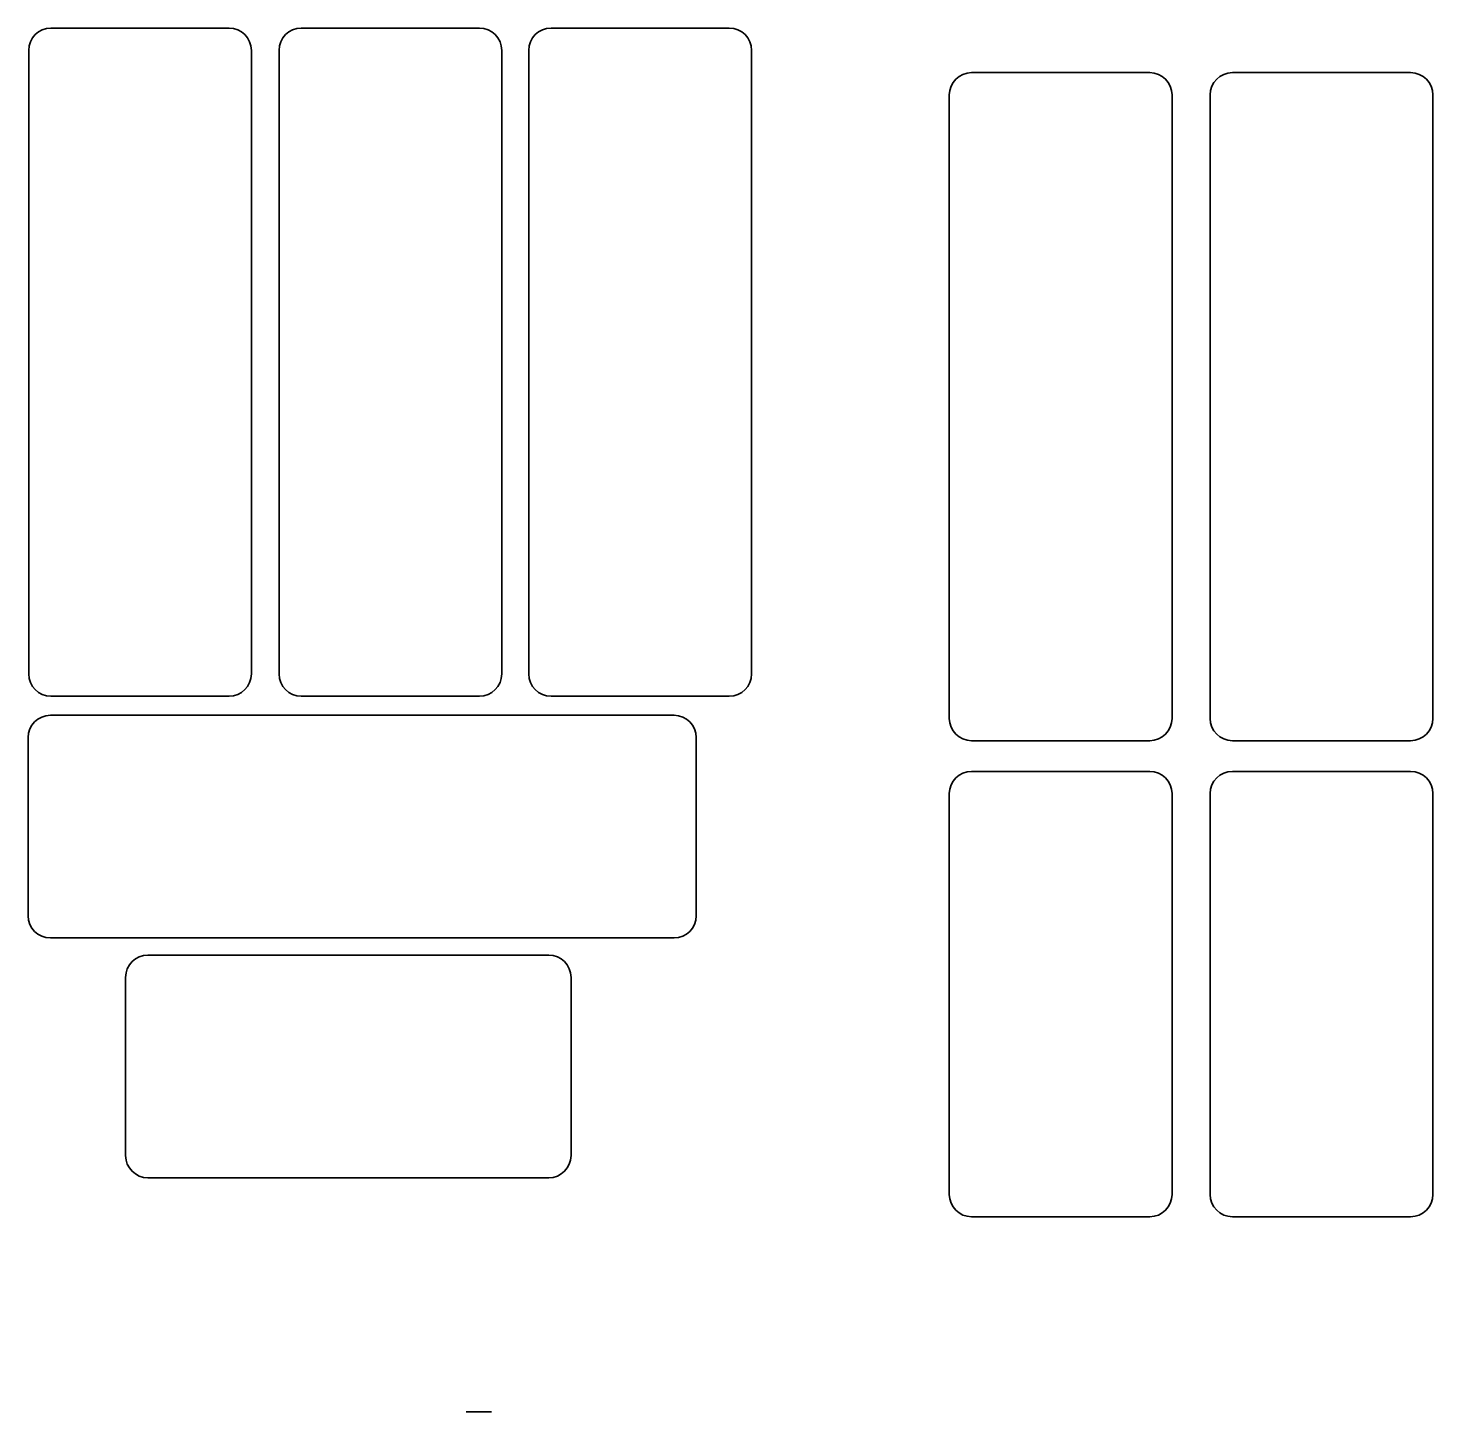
# Model space of a CAD drawing. Header units: inches. Extents: x -1158 to -212, y -1779 to -847.
import ezdxf

# ---------------------------------------------------------------- set-up
doc = ezdxf.new("R2010")
doc.units = ezdxf.units.IN
doc.header["$MEASUREMENT"] = 0
doc.layers.add('Capa 1', color=7, linetype='Continuous')

# ---------------------------------------------------------------- blocks, each defined once
blk = doc.blocks.new('block 2')
at = {"layer": 'Capa 1', "color": 250, "lineweight": 35, "true_color": 0x201815}
for points in [[(-402.63, -1647.66), (-402.63, -1647.66), (-522.63, -1647.66), (-522.63, -1647.66), (-530.92, -1647.66), (-537.63, -1640.94), (-537.63, -1632.66), (-537.63, -1632.66), (-537.63, -1362.66), (-537.63, -1362.66), (-537.63, -1354.37), (-530.92, -1347.66), (-522.63, -1347.66), (-522.63, -1347.66), (-402.63, -1347.66), (-402.63, -1347.66), (-394.35, -1347.66), (-387.63, -1354.37), (-387.63, -1362.66), (-387.63, -1362.66), (-387.63, -1632.66), (-387.63, -1632.66), (-387.63, -1640.94), (-394.35, -1647.66), (-402.63, -1647.66)], [(-226.98, -1647.66), (-226.98, -1647.66), (-346.98, -1647.66), (-346.98, -1647.66), (-355.27, -1647.66), (-361.98, -1640.94), (-361.98, -1632.66), (-361.98, -1632.66), (-361.98, -1362.66), (-361.98, -1362.66), (-361.98, -1354.37), (-355.27, -1347.66), (-346.98, -1347.66), (-346.98, -1347.66), (-226.98, -1347.66), (-226.98, -1347.66), (-218.7, -1347.66), (-211.98, -1354.37), (-211.98, -1362.66), (-211.98, -1362.66), (-211.98, -1632.66), (-211.98, -1632.66), (-211.98, -1640.94), (-218.7, -1647.66), (-226.98, -1647.66)]]:
    blk.add_open_spline(points, degree=3, knots=[0, 0, 0, 0, 1, 1, 1, 2, 2, 2, 3, 3, 3, 4, 4, 4, 5, 5, 5, 6, 6, 6, 7, 7, 7, 8, 8, 8, 8], dxfattribs=at)

msp = doc.modelspace()

# ---------------------------------------------------------------- linework, layer by layer
at = {"layer": 'Capa 1', "color": 250, "lineweight": 35, "true_color": 0x201815}
msp.add_lwpolyline([(-845.96, -1779.11), (-862.89, -1779.11)], dxfattribs=at)
for points in [[(-1022.62, -1297.01), (-1022.62, -1297.01), (-1142.62, -1297.01), (-1142.62, -1297.01), (-1150.9, -1297.01), (-1157.62, -1290.29), (-1157.62, -1282.01), (-1157.62, -1282.01), (-1157.62, -862.01), (-1157.62, -862.01), (-1157.62, -853.72), (-1150.9, -847.01), (-1142.62, -847.01), (-1142.62, -847.01), (-1022.62, -847.01), (-1022.62, -847.01), (-1014.33, -847.01), (-1007.62, -853.72), (-1007.62, -862.01), (-1007.62, -862.01), (-1007.62, -1282.01), (-1007.62, -1282.01), (-1007.62, -1290.29), (-1014.33, -1297.01), (-1022.62, -1297.01)], [(-854.03, -1297.01), (-854.03, -1297.01), (-974.03, -1297.01), (-974.03, -1297.01), (-982.31, -1297.01), (-989.03, -1290.29), (-989.03, -1282.01), (-989.03, -1282.01), (-989.03, -862.01), (-989.03, -862.01), (-989.03, -853.72), (-982.31, -847.01), (-974.03, -847.01), (-974.03, -847.01), (-854.03, -847.01), (-854.03, -847.01), (-845.74, -847.01), (-839.03, -853.72), (-839.03, -862.01), (-839.03, -862.01), (-839.03, -1282.01), (-839.03, -1282.01), (-839.03, -1290.29), (-845.74, -1297.01), (-854.03, -1297.01)], [(-685.83, -1297.01), (-685.83, -1297.01), (-805.83, -1297.01), (-805.83, -1297.01), (-814.11, -1297.01), (-820.83, -1290.29), (-820.83, -1282.01), (-820.83, -1282.01), (-820.83, -862.01), (-820.83, -862.01), (-820.83, -853.72), (-814.11, -847.01), (-805.83, -847.01), (-805.83, -847.01), (-685.83, -847.01), (-685.83, -847.01), (-677.55, -847.01), (-670.83, -853.72), (-670.83, -862.01), (-670.83, -862.01), (-670.83, -1282.01), (-670.83, -1282.01), (-670.83, -1290.29), (-677.55, -1297.01), (-685.83, -1297.01)], [(-402.63, -1327.01), (-402.63, -1327.01), (-522.63, -1327.01), (-522.63, -1327.01), (-530.92, -1327.01), (-537.63, -1320.3), (-537.63, -1312.01), (-537.63, -1312.01), (-537.63, -892.01), (-537.63, -892.01), (-537.63, -883.73), (-530.92, -877.01), (-522.63, -877.01), (-522.63, -877.01), (-402.63, -877.01), (-402.63, -877.01), (-394.35, -877.01), (-387.63, -883.73), (-387.63, -892.01), (-387.63, -892.01), (-387.63, -1312.01), (-387.63, -1312.01), (-387.63, -1320.3), (-394.35, -1327.01), (-402.63, -1327.01)], [(-226.98, -1327.01), (-226.98, -1327.01), (-346.98, -1327.01), (-346.98, -1327.01), (-355.27, -1327.01), (-361.98, -1320.3), (-361.98, -1312.01), (-361.98, -1312.01), (-361.98, -892.01), (-361.98, -892.01), (-361.98, -883.73), (-355.27, -877.01), (-346.98, -877.01), (-346.98, -877.01), (-226.98, -877.01), (-226.98, -877.01), (-218.7, -877.01), (-211.98, -883.73), (-211.98, -892.01), (-211.98, -892.01), (-211.98, -1312.01), (-211.98, -1312.01), (-211.98, -1320.3), (-218.7, -1327.01), (-226.98, -1327.01)], [(-1158.01, -1444.86), (-1158.01, -1444.86), (-1158.01, -1324.86), (-1158.01, -1324.86), (-1158.01, -1316.58), (-1151.29, -1309.86), (-1143.01, -1309.86), (-1143.01, -1309.86), (-723.01, -1309.86), (-723.01, -1309.86), (-714.72, -1309.86), (-708.01, -1316.58), (-708.01, -1324.86), (-708.01, -1324.86), (-708.01, -1444.86), (-708.01, -1444.86), (-708.01, -1453.15), (-714.72, -1459.86), (-723.01, -1459.86), (-723.01, -1459.86), (-1143.01, -1459.86), (-1143.01, -1459.86), (-1151.29, -1459.86), (-1158.01, -1453.15), (-1158.01, -1444.86)], [(-1092.37, -1606.42), (-1092.37, -1606.42), (-1092.37, -1486.42), (-1092.37, -1486.42), (-1092.37, -1478.14), (-1085.66, -1471.42), (-1077.37, -1471.42), (-1077.37, -1471.42), (-807.37, -1471.42), (-807.37, -1471.42), (-799.09, -1471.42), (-792.37, -1478.14), (-792.37, -1486.42), (-792.37, -1486.42), (-792.37, -1606.42), (-792.37, -1606.42), (-792.37, -1614.71), (-799.09, -1621.42), (-807.37, -1621.42), (-807.37, -1621.42), (-1077.37, -1621.42), (-1077.37, -1621.42), (-1085.66, -1621.42), (-1092.37, -1614.71), (-1092.37, -1606.42)]]:
    msp.add_open_spline(points, degree=3, knots=[0, 0, 0, 0, 1, 1, 1, 2, 2, 2, 3, 3, 3, 4, 4, 4, 5, 5, 5, 6, 6, 6, 7, 7, 7, 8, 8, 8, 8], dxfattribs=at)

# ---------------------------------------------------------------- block references
at = {"layer": 'Capa 1'}
msp.add_blockref('block 2', (0, 0), dxfattribs=at)

doc.saveas('drawing.dxf')
